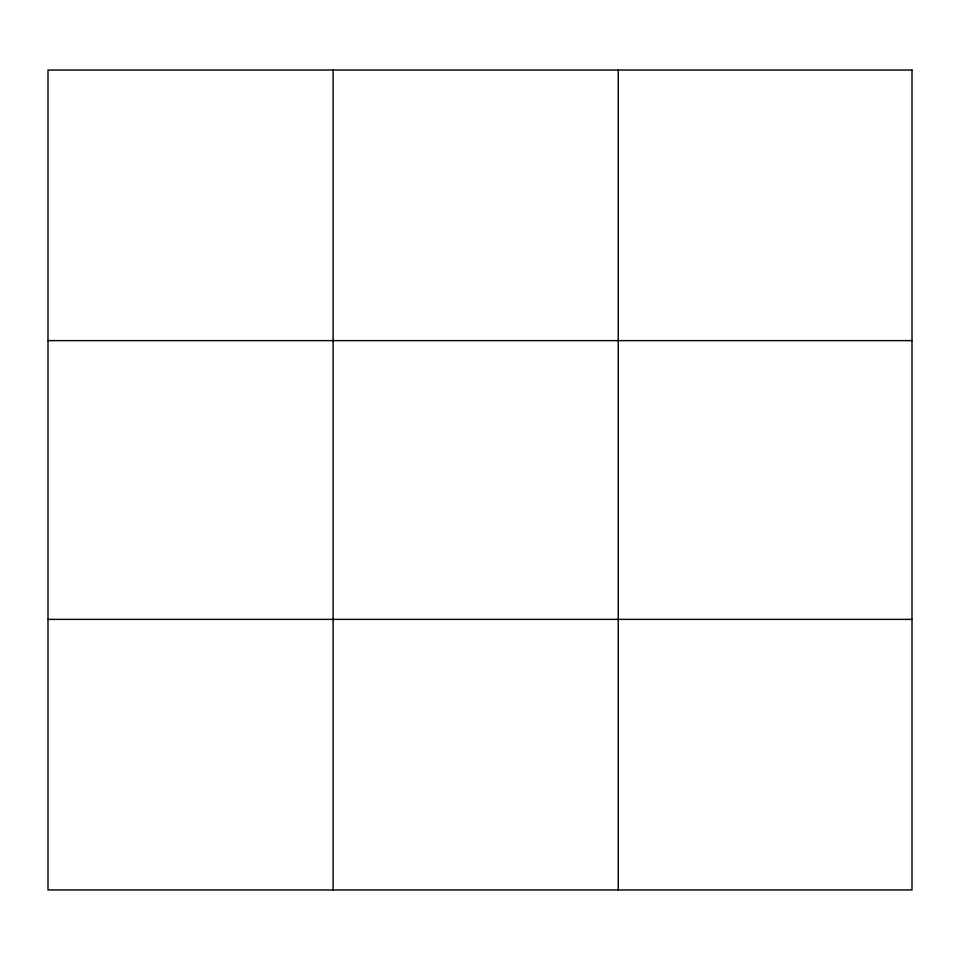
<?xml version="1.0" encoding="UTF-8"?>
<svg xmlns="http://www.w3.org/2000/svg" width="960" height="960" viewBox="0 0 960 960"><rect width="100%" height="100%" fill="white"/><g stroke="black" fill="none" stroke-linecap="round" stroke-linejoin="round"><path stroke-width="1.44" d="M333.12 70.056L333.12 889.944M618.24 70.056L618.24 889.944M48 340.62L912 340.62M48 619.38L912 619.38M912 70.056L912 889.944L48 889.944L48 70.056L912 70.056"/></g></svg>
